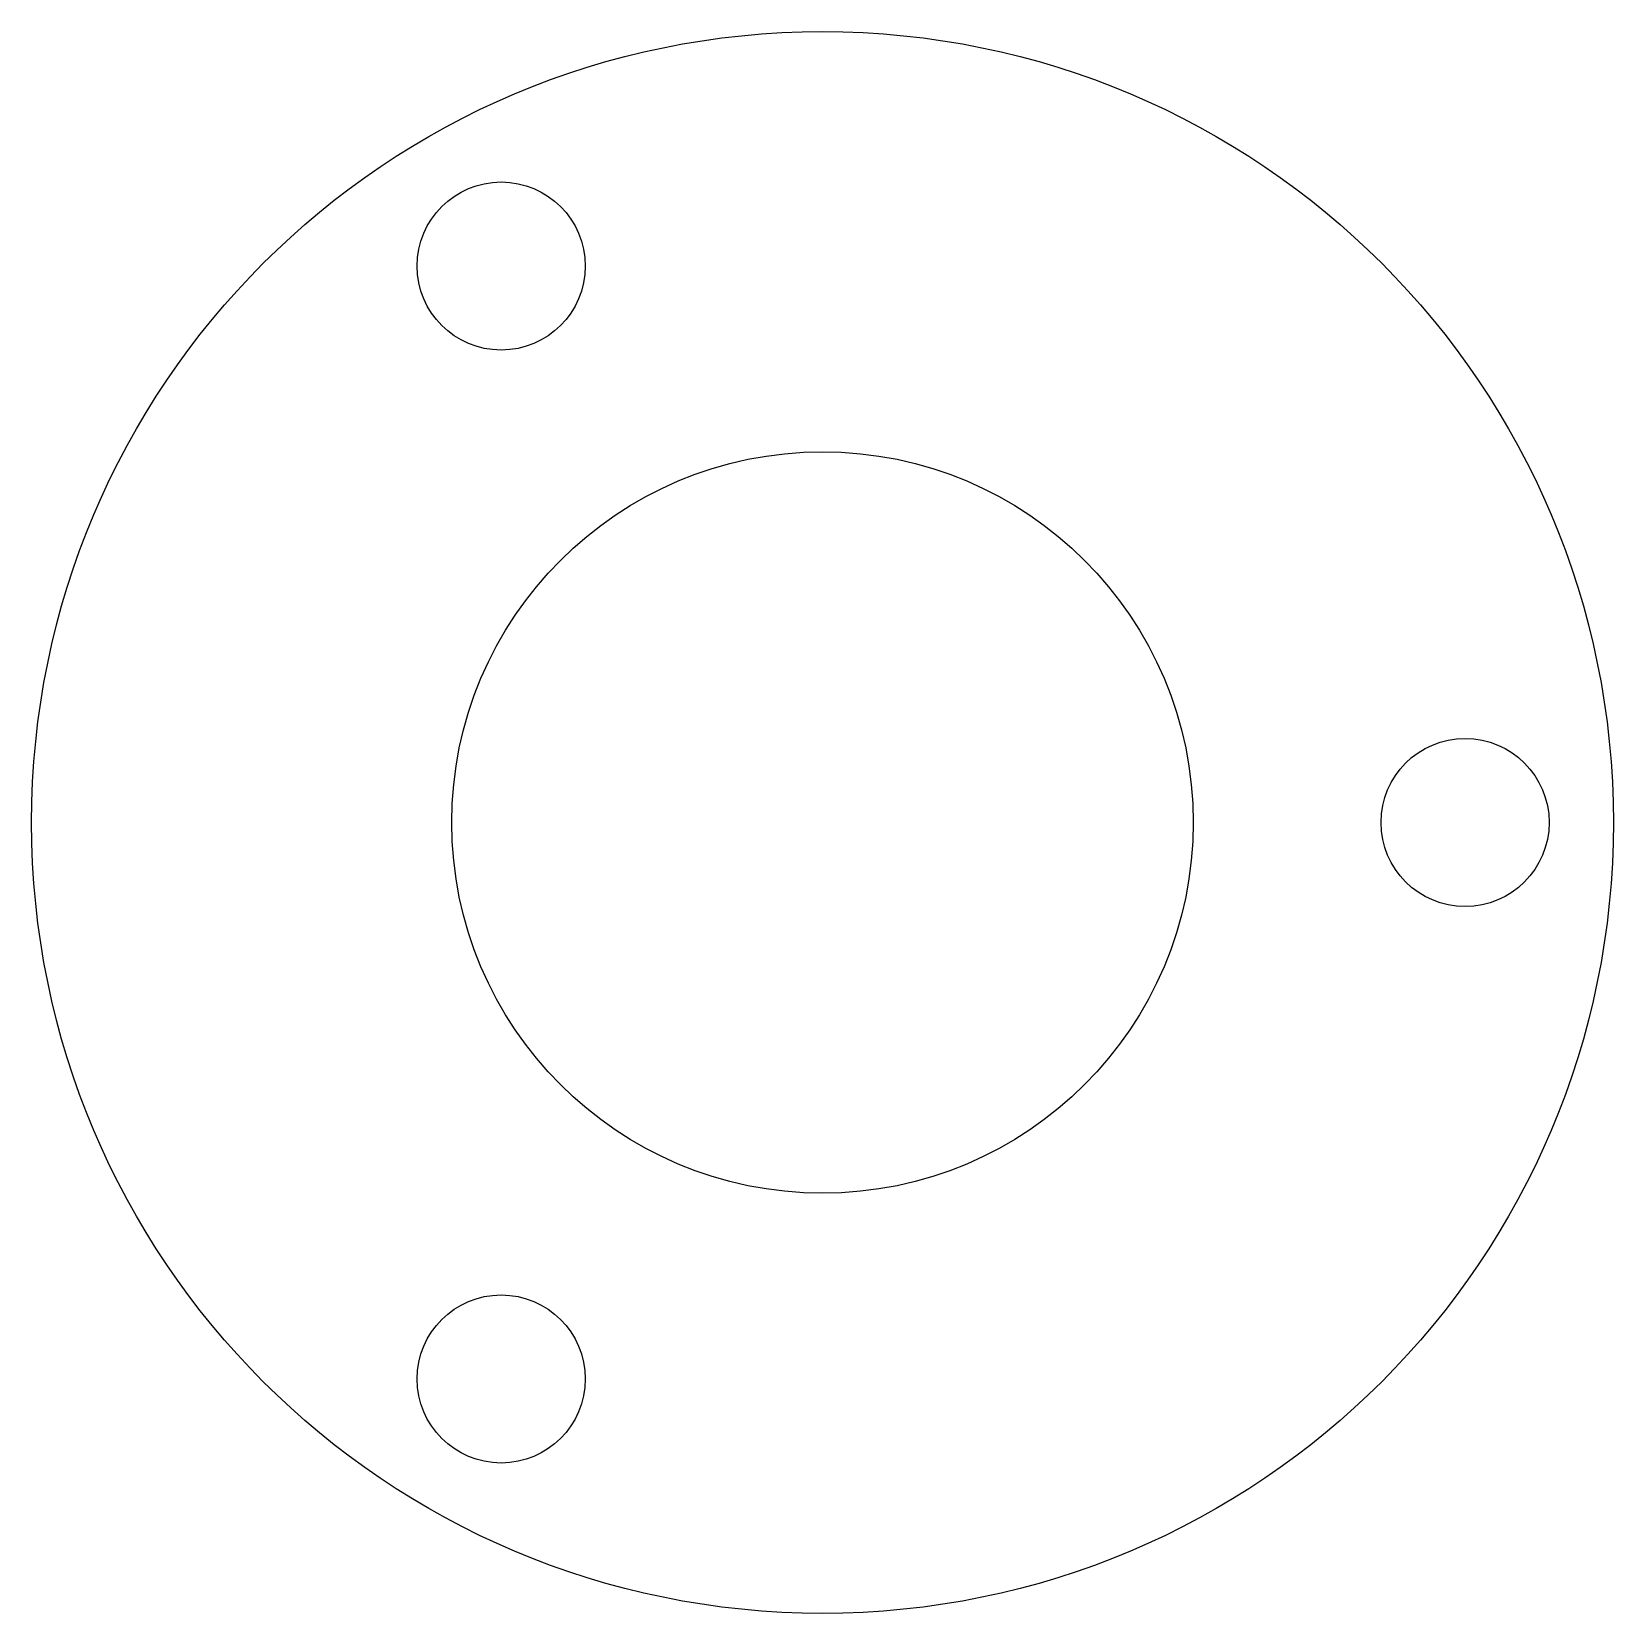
# Model space of a CAD drawing. Header units: millimetres. Extents: x -16 to 16, y -16 to 16.
import ezdxf

# ---------------------------------------------------------------- set-up
doc = ezdxf.new("R2010")
doc.units = ezdxf.units.MM
doc.layers.add('Part', color=7, linetype='CONTINUOUS')

msp = doc.modelspace()

# ---------------------------------------------------------------- linework, layer by layer
at = {"layer": 'Part'}
for p, q in [((-4.8, 11.258), (-4.8, 11.258, 1)), ((-4.8, 11.258), (-4.8, 11.258, 1)), ((7.5, 0), (7.5, 0, 1)), ((7.5, 0), (7.5, 0, 1)), ((14.7, 0), (14.7, 0, 1)), ((14.7, 0), (14.7, 0, 1)), ((16, 0), (16, 0, 1)), ((16, 0), (16, 0, 1)), ((-4.8, -11.258), (-4.8, -11.258, 1)), ((-4.8, -11.258), (-4.8, -11.258, 1))]:
    msp.add_line(p, q, dxfattribs=at)
for centre, radius in [((0, 0, 1), 16), ((0, 0), 16), ((0, 0, 1), 16), ((0, 0), 16), ((-6.5, 11.258, 1), 1.7), ((-6.5, 11.258), 1.7), ((-6.5, 11.258, 1), 1.7), ((-6.5, 11.258), 1.7), ((0, 0, 1), 7.5), ((0, 0), 7.5), ((0, 0, 1), 7.5), ((0, 0), 7.5), ((13, 0, 1), 1.7), ((13, 0), 1.7), ((13, 0, 1), 1.7), ((13, 0), 1.7), ((-6.5, -11.258, 1), 1.7), ((-6.5, -11.258), 1.7), ((-6.5, -11.258, 1), 1.7), ((-6.5, -11.258), 1.7)]:
    msp.add_circle(centre, radius, dxfattribs=at)

doc.saveas('drawing.dxf')
